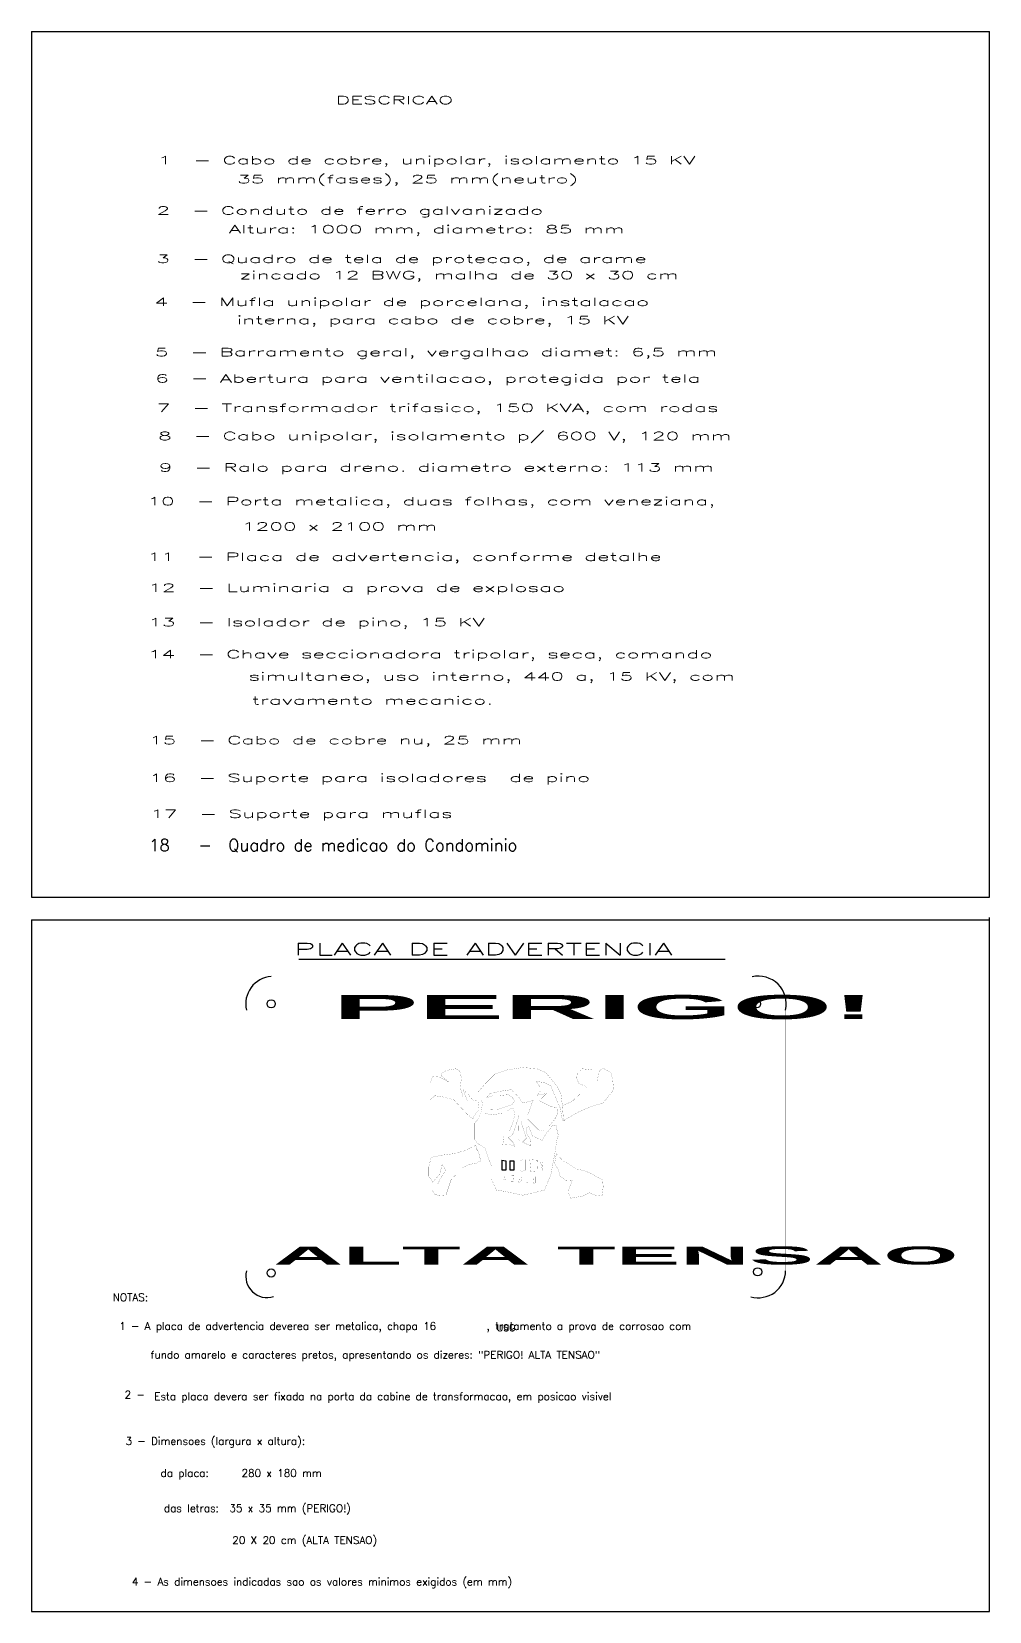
# Model space of a CAD drawing. Extents: x 0.035 to 0.854, y 0.057 to 0.57.
# Drawn here: x 0.217 to 0.3846, y 0.0642 to 0.3406 of the extents above; entities that cross this region are included whole.
import ezdxf

# ---------------------------------------------------------------- set-up
doc = ezdxf.new("R2010")
doc.units = 0
doc.header["$LTSCALE"] = 500
doc.header["$MEASUREMENT"] = 0
doc.layers.get('0').update_dxf_attribs({"linetype": 'CONTINUOUS'})
doc.styles.add('ROMAND', font='ROMANS.SHX', dxfattribs={"width": 2, "height": 100})
doc.styles.add('ROMANS', font='ROMANS.SHX', dxfattribs={"height": 80})
doc.styles.add('TECHNICBOLD', font='teb_____.pfb', dxfattribs={"width": 4, "height": 200})

msp = doc.modelspace()

# ---------------------------------------------------------------- linework, layer by layer
for p, q in [((0.2170409277004237, 0.340564924169099), (0.2170409277004237, 0.1891348141337385)), ((0.2170409277004237, 0.340564924169099), (0.3845978085467178, 0.340564924169099)), ((0.3845978085467178, 0.1891348141337385), (0.3845978085467178, 0.340564924169099)), ((0.2170409277004237, 0.1891348141337385), (0.3845978085467178, 0.1891348141337385)), ((0.2170409277004237, 0.1851819898618442), (0.3845978085467178, 0.1851819898618442)), ((0.2170409277004237, 0.1851819898618442), (0.2170409277004237, 0.06421912256731685)), ((0.3845978085467178, 0.06421912256731685), (0.3845978085467178, 0.185615549940886)), ((0.2637921429188791, 0.1782996101605322), (0.3383567092113327, 0.1782996101605322)), ((0.2992782734055091, 0.1431395034733168), (0.3000195326336161, 0.1430572415099714)), ((0.2993606363726048, 0.1414119966036587), (0.2993606363726048, 0.1431395034733168)), ((0.3000195326336161, 0.1414119966036587), (0.2993606363726048, 0.1414119966036587)), ((0.3000195326336161, 0.1430572415099714), (0.3000195326336161, 0.1414119966036587)), ((0.3006784313865483, 0.1430572415099714), (0.3014196906146562, 0.1430572415099714)), ((0.3007607918617241, 0.1414119966036587), (0.3007607918617241, 0.1430572415099714)), ((0.3014196906146562, 0.1414119966036587), (0.3007607918617241, 0.1414119966036587)), ((0.3014196906146562, 0.1430572415099714), (0.3014196906146562, 0.1414119966036587)), ((0.2170409277004237, 0.06421912256731685), (0.3845978085467178, 0.06421912256731685))]:
    msp.add_line(p, q)
at = {"const_width": 2.1e-05}
for points in [[(0.3430820491485511, 0.1752538568563696), (0.2586765965913446, 0.1752538568563696)], [(0.254625132037776, 0.1694088432165818), (0.254625132037776, 0.1237727797919733)], [(0.348934158246575, 0.1694088432165818), (0.348934158246575, 0.1237727797919733)], [(0.294257438640343, 0.1503684163435637), (0.2932923756348273, 0.1511395298092075), (0.2918447811265533, 0.1526817580352418), (0.2908797181210357, 0.153742040183407), (0.2889495898215301, 0.1542239862612787), (0.2875985025291957, 0.1544167649513757), (0.2867299467396206, 0.153742040183407), (0.2867299467396206, 0.1566337179453794), (0.2872124782423789, 0.1577903887912198), (0.2883705533913044, 0.1576940000935438), (0.2893356163968201, 0.1572120527209254), (0.2900111600429873, 0.1568264966354773), (0.2887565776781212, 0.157886777488894), (0.2886600727506548, 0.1582723348690906), (0.2896251357561705, 0.1588506709393832), (0.2912657424078534, 0.1591398383271571), (0.2919412860540215, 0.1587542809469615), (0.2922308054133692, 0.1575012214034459), (0.2920377932699612, 0.1558626031849881), (0.2925203247727195, 0.1542239862612787), (0.2932923756348273, 0.153452872795634), (0.2925203247727195, 0.15547704709954), (0.2932923756348273, 0.1548023223315713), (0.2935818927057044, 0.1544167649513757), (0.294257438640343, 0.1536456514857309), (0.2951259944299182, 0.1535492614933082), (0.2953190065733279, 0.1521034232596958), (0.2947399701431023, 0.1513323084993044), (0.2941609314244024, 0.1502720276458877)], [(0.2950294895024508, 0.1549382551767412), (0.2965797746820626, 0.1567078628982454), (0.2981300621501469, 0.158256269654562), (0.3001232882409768, 0.1589198725501265), (0.3030023938657733, 0.1593622744805025), (0.3054385585793498, 0.159141073515314), (0.3069888460474331, 0.1584774706197504), (0.308982072138263, 0.1560442600026818), (0.3096464823608567, 0.1547170542115537), (0.3098679516722296, 0.1529474464900486), (0.3100894209836024, 0.1502930349077924)], [(0.3098914588720145, 0.1526817580352418), (0.311628572739638, 0.153452872795634), (0.3130761672479139, 0.1548023223315713), (0.3141377374693702, 0.1558626031849881), (0.3135586987506722, 0.1562481605651847), (0.3127866478885635, 0.1565373279529567), (0.3124006236017467, 0.1574048314110241), (0.3124971308176864, 0.1583687235667667), (0.3127866478885635, 0.1586578922492863), (0.3133656866072634, 0.1591398383271571), (0.3150062932589463, 0.1589470596370593), (0.3156818369051125, 0.157597610101122), (0.3159713562644629, 0.1570192753255751), (0.3163573828397539, 0.1587542809469615), (0.3170329264859193, 0.1592362270248332), (0.3183840137782545, 0.1584651135591885), (0.3186735331376022, 0.1574048314110241), (0.3188665452810128, 0.15547704709954), (0.3170329264859193, 0.1531637041131135), (0.3148132811155374, 0.1524889793451448), (0.3127866478885635, 0.151621477181825), (0.3100844710154242, 0.1500792489557898)], [(0.2950294895024508, 0.1549382551767412), (0.2959153667479441, 0.1531686474552371), (0.2956938974365712, 0.1516202406989214), (0.2952509588138246, 0.1505142358729809), (0.2945865485912309, 0.1496294320122279), (0.2945865485912309, 0.1467538194647832), (0.2950294895024508, 0.1460902165692196), (0.2963583053706907, 0.1452054127084675), (0.2974656542160274, 0.1421085991958353), (0.2974656542160274, 0.1398965895439542), (0.2983515314615206, 0.1379057808572607), (0.2999018189296039, 0.1376845798920731), (0.3030023938657733, 0.1370209769965086), (0.3067673767360602, 0.1379057808572607), (0.3072103153588068, 0.1390117856832012), (0.3078747255813996, 0.1405601924395187), (0.3083176642041463, 0.1429934030565864), (0.3085391335155182, 0.144099407882527), (0.308982072138263, 0.1469750204299708), (0.3092035414496368, 0.1474174223603468), (0.3087606028268911, 0.1491870300818519)], [(0.3088298909390323, 0.1492117454977224), (0.3082508522203316, 0.1493081341953985), (0.3071892819988753, 0.1479586846594611), (0.3063207262092992, 0.1466092351235238), (0.3046801195576154, 0.1473803498839152), (0.3040045759114491, 0.1490189668076264), (0.3035220444086917, 0.1488261881175277), (0.3037150565520988, 0.1476695172716873), (0.3042940929823262, 0.1467056251159465), (0.3043906001982669, 0.1456453429677813), (0.3037150565520988, 0.1459345103555552), (0.302943005689991, 0.14632006773575), (0.3036185493361582, 0.1469947925037186), (0.302943005689991, 0.1489225781099503), (0.3026534863306424, 0.1499828589633671), (0.3026534863306424, 0.1466092351235238), (0.3021709548278841, 0.1467056251159465), (0.3022674620438257, 0.1508503624214336), (0.3016884233251249, 0.1490189668076264), (0.3012058918223666, 0.1476695172716873), (0.3004338409602588, 0.1470911812013947), (0.3012058918223666, 0.14632006773575), (0.3015919161091842, 0.1455489542701053), (0.3005303481762003, 0.1459345103555552), (0.299468777954743, 0.1458381216578791), (0.299661790098151, 0.1472839598914925), (0.3006268531036685, 0.1482478533419817), (0.3012058918223666, 0.149597302877919), (0.3015919161091842, 0.1511395298092075), (0.3013023990383072, 0.1522962019497936), (0.3007233603196092, 0.1521034232596958), (0.3001443216009093, 0.151717865879501), (0.2993722730272766, 0.1513323084993044), (0.298600222165168, 0.1512359198016284), (0.2976351591596513, 0.1510431411115324), (0.2963805767947852, 0.1513323084993044), (0.2966700961541346, 0.151910644569597), (0.2985037149492273, 0.1520070332672731), (0.3011093846064268, 0.1528745367253396), (0.301495411181717, 0.1535492614933082), (0.3012058918223666, 0.1540312075711809), (0.3004338409602588, 0.1546095436414735), (0.299468777954743, 0.1545131536490508), (0.2986967270926352, 0.1544167649513757), (0.2977316640871195, 0.1544167649513757), (0.296573588938194, 0.1540312075711809), (0.2972491325843621, 0.1548023223315713), (0.2988897415245174, 0.1551878784170194), (0.3009163724630162, 0.15547704709954), (0.301495411181717, 0.1549951010216682), (0.3023639669712921, 0.1540312075711809), (0.302943005689991, 0.1531637041131135), (0.3039080686955085, 0.1533564828032104), (0.3047766244850836, 0.1536456514857309), (0.3041010808389165, 0.1518142545771761), (0.3041989911194287, 0.1517273289729637)], [(0.3084539485216173, 0.1504039031230113), (0.3086368765071484, 0.1504648050412389), (0.3090229030824394, 0.1512359198016284), (0.3091194080099067, 0.151910644569597), (0.308733383723089, 0.1523925906474697), (0.3079613328609822, 0.1524889793451448), (0.3066102455686478, 0.1531637041131135), (0.30583819470654, 0.1535492614933082), (0.3066102455686478, 0.1543203762536996), (0.3070927770714061, 0.1548023223315713), (0.3054521704197223, 0.1545131536490508), (0.3060312068499498, 0.1551878784170194), (0.3060312068499498, 0.1558626031849881), (0.3053556632037817, 0.1569228853331534), (0.3067067504961151, 0.1567301066430555), (0.3078648279335139, 0.1561517718675086), (0.3085403715796819, 0.1545131536490508), (0.3095054345851968, 0.1522962019497936), (0.3098914588720145, 0.150175637653465), (0.3102774854473055, 0.1500792489557898)], [(0.3041010808389165, 0.151717865879501), (0.3038115614795661, 0.1510431411115324), (0.3038115614795661, 0.1503684163435637), (0.3046801195576154, 0.1495009128854963), (0.3057416874905994, 0.148440630737332), (0.3067067504961151, 0.1482478533419817), (0.3074788013582229, 0.1490189668076264), (0.3086368765071484, 0.1503684163435637)], [(0.3086368765071484, 0.1503684163435637), (0.3086368765071484, 0.1504648050412389)], [(0.2948364750705705, 0.1454525642776835), (0.2953190065733279, 0.144199504734168), (0.2956085259326783, 0.1430428338883294), (0.2949329822865112, 0.1426572765081328), (0.2934853877782361, 0.1423681091203607), (0.2924238175567789, 0.1417897730500663), (0.2914587545512623, 0.1408258808943238), (0.2903971866182783, 0.1396692100484843), (0.2895286285402299, 0.1370666996742857), (0.2883705533913044, 0.1369703109766097), (0.2875985025291957, 0.13716308837196), (0.2871159710264383, 0.1379342031323522), (0.2879845268160134, 0.1388017065904178), (0.2888530848940618, 0.140440323514129), (0.2895286285402299, 0.1413078269721955), (0.2888530848940618, 0.1423681091203607), (0.2884670583187708, 0.1407294909019029), (0.2872124782423789, 0.1392836526682895), (0.2865369323077402, 0.1403439348164529), (0.2865369323077402, 0.1419825517401641), (0.2869229588830313, 0.1436211686638753), (0.2886600727506548, 0.1440067260440701), (0.2909762230485031, 0.144295893431844), (0.2927133369161293, 0.1447778395097148), (0.2947399701431023, 0.145741732960204), (0.2950294872139775, 0.1446814508120388)], [(0.3088298909390323, 0.144295893431844), (0.3100844710154242, 0.1429464438959067), (0.3109530290934727, 0.142560886515711), (0.3124006236017467, 0.1415969943599684), (0.3137517108940802, 0.1413078269721955), (0.3151028004748878, 0.1407294909019029), (0.3169364192699786, 0.1396692100484843), (0.3170329264859193, 0.1385125379078972), (0.3168399143425122, 0.1369703109766097), (0.3159713562644629, 0.1368739209841879), (0.3146202689721304, 0.1374522570544805), (0.3134621938232049, 0.1368739209841879), (0.3113390533802904, 0.1364883636039913), (0.3108565218775312, 0.1376450357445783), (0.311628572739638, 0.1395728200560625), (0.3103739903747719, 0.1396692100484843), (0.3095054345851968, 0.1403439348164529), (0.3091194080099067, 0.1415969943599684), (0.3085403715796819, 0.142560886515711), (0.3088298909390323, 0.144199504734168)], [(0.3023240369541755, 0.1430428338883294), (0.3030960878162842, 0.1432356112836796), (0.3033856071756345, 0.1432356112836796), (0.3033856071756345, 0.1419825517401641), (0.3033856071756345, 0.1414042156698715), (0.3028065684569338, 0.1412114369797737), (0.3024205418816428, 0.1413078269721955), (0.3024205418816428, 0.1430428338883294)], [(0.3043906001982669, 0.1432356112836796), (0.3055486753471923, 0.1431392225860045), (0.305452168131249, 0.1412114369797737), (0.3043906001982669, 0.1411150482820976), (0.3041975880548562, 0.1432356112836796)], [(0.3060312068499498, 0.1427536665005555), (0.3065137383527072, 0.1426572765081328), (0.3064172311367674, 0.1414042169646182), (0.3061277117774171, 0.1426572765081328)], [(0.299661790098151, 0.1407294909019029), (0.300047816673441, 0.1407294909019029), (0.300047816673441, 0.1398619874438364), (0.299661790098151, 0.1397655987461603), (0.2997582973140934, 0.1405367122118051)], [(0.3010128796789595, 0.1405367122118051), (0.3013989039657772, 0.1405367122118051), (0.3013023967498339, 0.1394764313583864), (0.3009163724630162, 0.1394764313583864), (0.3009163724630162, 0.140440323514129)], [(0.3022674597553524, 0.1401511561263551), (0.3027499912581098, 0.1401511561263551), (0.3026534863306424, 0.1393800413659656), (0.3022674597553524, 0.1392836526682895), (0.3023639669712921, 0.1399583774362582)], [(0.3035220421202176, 0.1402475448240312), (0.3040045736229759, 0.1402475448240312), (0.3040045736229759, 0.1392836526682895), (0.3035220421202176, 0.1391872626758677), (0.3035220421202176, 0.1402475448240312)], [(0.3047766244850836, 0.1402475448240312), (0.305259155987842, 0.1402475448240312), (0.305259155987842, 0.1391872626758677), (0.3047766244850836, 0.1390908739781917), (0.3048731317010243, 0.1401511561263551)], [(0.2586765965913446, 0.1192766153452249), (0.3428569664000625, 0.1192766153452249)]]:
    msp.add_lwpolyline(points, dxfattribs=at)
for centre in [(0.2589591056552363, 0.170487129389061), (0.3438625037993097, 0.170487129389061), (0.2589591056552363, 0.1234199195618021), (0.3440613416376728, 0.1236185153481656)]:
    msp.add_circle(centre, 0.0007163145532264284)
for centre, radius, start, end in [((0.2592530932656991, 0.1705065812911289), 0.004756369835016015, 93.54366746470842, 193.3437784517805), ((0.3441878469087269, 0.1704837762702719), 0.004857799536006288, 346.9574272009011, 103.1120903696021), ((0.2582606589734396, 0.1228609006234783), 0.003748143502837815, 165.9193044907226, 287.0042961708523), ((0.3441866126065352, 0.1238400576180084), 0.004756434054006112, 253.8930105970998, 359.6585578420933)]:
    msp.add_arc(centre, radius, start, end)

# ---------------------------------------------------------------- texts
for s, height, style, width, p in [('DESCRICAO', 0.0014, 'ROMAND', 2, (0.2702559425328909, 0.3278868293864962)), ('1  - Cabo de cobre, unipolar, isolamento 15 KV', 0.0014, 'ROMAND', 2, (0.2391235014722233, 0.3173701279070474)), ('35 mm(fases), 25 mm(neutro)', 0.0014, 'ROMAND', 2, (0.253005099044849, 0.3140498800145506)), ('2  - Conduto de ferro galvanizado', 0.0014, 'ROMAND', 2, (0.2388712181160645, 0.3085511650775952)), ('  Altura: 1000 mm, diametro: 85 mm', 0.0014, 'ROMAND', 2, (0.2476928713405423, 0.3052777532475266)), ('3  - Quadro de tela de protecao, de arame', 0.0014, 'ROMAND', 2, (0.2388535912629559, 0.3000953068794916)), ('zincado 12 BWG, malha de 30 x 30 cm', 0.0014, 'ROMAND', 2, (0.2534191868309035, 0.2972708470744174)), ('4  - Mufla unipolar de porcelana, instalacao', 0.0014, 'ROMAND', 2, (0.2385500001150686, 0.2925724996480303)), ('interna, para cabo de cobre, 15 KV', 0.0014, 'ROMAND', 2, (0.2529104668731452, 0.2894082198264178)), ('5  - Barramento geral, vergalhao diamet: 6,5 mm', 0.0014, 'ROMAND', 2, (0.2386150249798493, 0.2838005445609406)), ('6  - Abertura para ventilacao, protegida por tela', 0.0014, 'ROMAND', 2, (0.238664591432972, 0.2791996424646623)), ('7  - Transformador trifasico, 150 KVA, com rodas', 0.0014, 'ROMAND', 2, (0.2389540078721557, 0.2740563400153661)), ('8  - Cabo unipolar, isolamento p/ 600 V, 120 mm', 0.0014, 'ROMAND', 2, (0.2391552166405518, 0.2691252687079523)), ('9  - Ralo para dreno. diametro externo: 113 mm', 0.0014, 'ROMAND', 2, (0.2392988241596095, 0.2636239750821114)), ('10  - Porta metalica, duas folhas, com veneziana, ', 0.0014, 'ROMAND', 2, (0.2372705368981515, 0.2577184278037994)), ('1200 x 2100 mm', 0.0014, 'ROMAND', 2, (0.2538210870585108, 0.2532971229512941)), ('11  - Placa de advertencia, conforme detalhe', 0.0014, 'ROMAND', 2, (0.2372686809816423, 0.2480063695918198)), ('12  - Luminaria a prova de explosao', 0.0014, 'ROMAND', 2, (0.2374270580061975, 0.2425760838567212)), ('13  - Isolador de pino, 15 KV', 0.0014, 'ROMAND', 2, (0.2374270580061975, 0.2365396077078476)), ('14  - Chave seccionadora tripolar, seca, comando', 0.0014, 'ROMAND', 2, (0.237383126455863, 0.2309511305237829)), ('simultaneo, uso interno, 440 a, 15 KV, com', 0.0014, 'ROMAND', 2, (0.2549862158453307, 0.2270761486766851)), ('travamento mecanico.', 0.0014, 'ROMAND', 2, (0.2555492100196716, 0.2228659978974856)), ('15  - Cabo de cobre nu, 25 mm', 0.0014, 'ROMAND', 2, (0.2375701638396486, 0.2159213178479659)), ('16  - Suporte para isoladores  de pino', 0.0014, 'ROMAND', 2, (0.2375912405894606, 0.2093210760330667)), ('17  - Suporte para muflas', 0.0014, 'ROMAND', 2, (0.2377846398839356, 0.2030407176631243)), ('PLACA DE ADVERTENCIA', 0.0021, 'ROMAND', 2, (0.2629358449790343, 0.1790267496125425)), ('PERIGO!', 0.0042, 'TECHNICBOLD', 4, (0.2697055740176911, 0.167835186294652)), ('ALTA TENSAO', 0.00315, 'TECHNICBOLD', 4, (0.2593518398529659, 0.1248968198462726))]:
    msp.add_text(s, height=height, dxfattribs=dict(style=style, width=width)).set_placement(p)
at = {"style": 'ROMANS'}
for s, height, p in [('18   -  Quadro de medicao do Condominio', 0.0021, (0.2376098169457109, 0.1972079438520932)), ('NOTAS:', 0.001337056875, (0.2312289284459348, 0.1184893540450494)), ('1 - A placa de advertencia deverea ser metalica, chapa 16    , tratamento a prova de corrosao com', 0.001337056875, (0.2323480934584595, 0.1134592172040593)), ('USG', 0.0012033511875, (0.2984150521086112, 0.1132297361015217)), ('fundo amarelo e caracteres pretos, apresentando os dizeres: "PERIGO! ALTA TENSAO"', 0.001337056875, (0.2378571478913091, 0.1084290803630684)), ('2 -', 0.001337056875, (0.2333162943930384, 0.1014706356527195)), ('Esta placa devera ser fixada na porta da cabine de transformacao, em posicao visivel', 0.001337056875, (0.2384919934870668, 0.1011633275472559)), ('3 - Dimensoes (largura x altura):', 0.001337056875, (0.2334672584709842, 0.09333866984009548)), ('da placa:     280 x 180 mm', 0.001337056875, (0.2396226707996384, 0.08774962810775651)), ('das letras:  35 x 35 mm (PERIGO!)', 0.001337056875, (0.2401822517193114, 0.08160168327935481)), ('     20 X 20 cm (ALTA TENSAO)', 0.001337056875, (0.2471734957442577, 0.07601264334230201)), ('4 - As dimensoes indicadas sao os valores minimos exigidos (em mm)', 0.001337056875, (0.234586423483509, 0.06874689052648865))]:
    msp.add_text(s, height=height, dxfattribs=at).set_placement(p)

doc.saveas('drawing.dxf')
